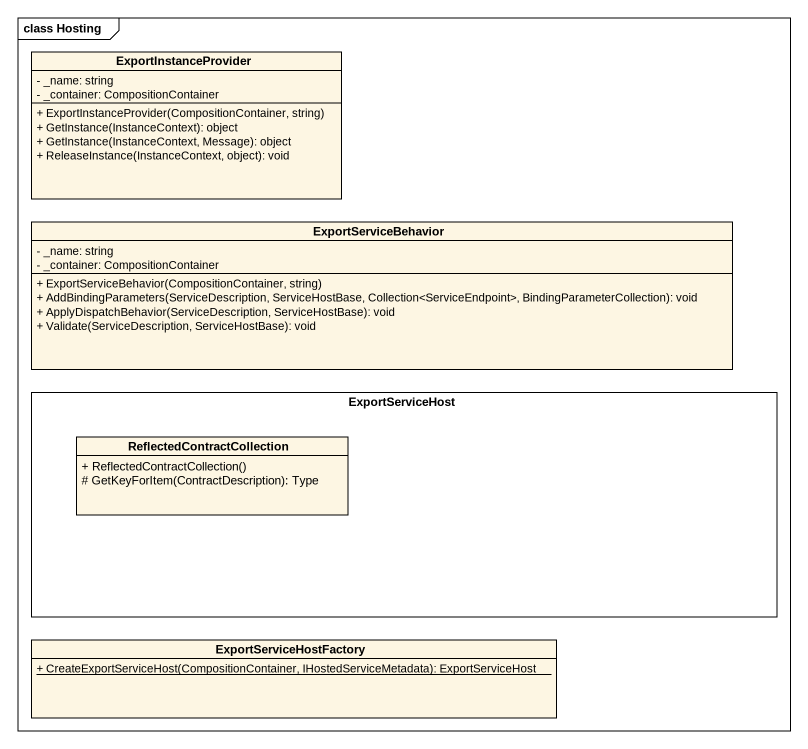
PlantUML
@startuml
mainframe class Hosting
hide circle
hide empty members
skinparam classAttributeIconSize 0
class ExportInstanceProvider {
  - _name: string
  - _container: CompositionContainer
  + ExportInstanceProvider(CompositionContainer, string)
  + GetInstance(InstanceContext): object
  + GetInstance(InstanceContext, Message): object
  + ReleaseInstance(InstanceContext, object): void
}
class ExportServiceBehavior {
  - _name: string
  - _container: CompositionContainer
  + ExportServiceBehavior(CompositionContainer, string)
  + AddBindingParameters(ServiceDescription, ServiceHostBase, Collection<ServiceEndpoint>, BindingParameterCollection): void
  + ApplyDispatchBehavior(ServiceDescription, ServiceHostBase): void
  + Validate(ServiceDescription, ServiceHostBase): void
}
rectangle ExportServiceHost {
  class ReflectedContractCollection {
    + ReflectedContractCollection()
    # GetKeyForItem(ContractDescription): Type
  }
}
class ExportServiceHostFactory {
  {static} + CreateExportServiceHost(CompositionContainer, IHostedServiceMetadata): ExportServiceHost
}
@enduml
